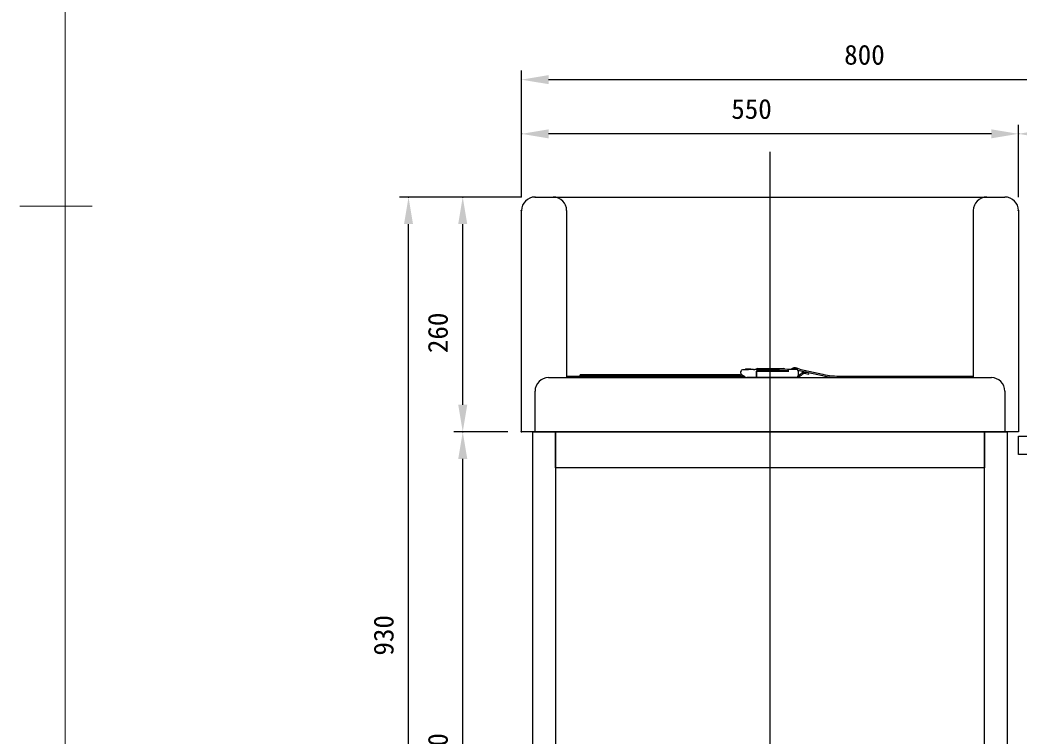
# Model space of a CAD drawing. Units: millimetres, scale not verified. Extents: x -203 to 203, y -143 to 143.
# Drawn here: x -203 to -92.4, y -58.7 to 20.6 of the extents above; entities that cross this region are included whole.
import ezdxf
from ezdxf.enums import TextEntityAlignment as Align

# ---------------------------------------------------------------- set-up
doc = ezdxf.new("R2010")
doc.units = ezdxf.units.MM
doc.header["$LTSCALE"] = 0.25
doc.header["$PDMODE"] = 32
doc.header["$PDSIZE"] = 0.05
for name, color, linetype, lineweight in [('0-1_WAKU_INVISIBLE', 7, 'Continuous', 18), ('0-2_DIMENSION_LINES$02_DIMENSI', 7, 'Continuous', 25), ('0-4_DIMENSION_LINES$03_LINES', 7, 'Continuous', 25), ('0-5_DIMENSION_LINES$01_CENTER_', 7, 'Continuous', 25), ('0-8_図面_FORMAT$01_WAKU$OUT_LINE', 6, 'Continuous', 18)]:
    doc.layers.add(name, color=color, linetype=linetype, lineweight=lineweight)
doc.layers.add('0-3_DEFPOINTS', color=7, linetype='Continuous')
doc.styles.add('ＭＳ ゴシック', font='')
doc.styles.get('ＭＳ ゴシック').set_extended_font_data('MS Gothic')

# ---------------------------------------------------------------- blocks, each defined once
blk = doc.blocks.new('D6')
at = {"layer": '0-2_DIMENSION_LINES$02_DIMENSI'}
for p, q in [((62.5, 149.5), (62.5, 163.5)), ((142.5, 124.5), (142.5, 163.5)), ((65.4998, 162.5), (139.5002, 162.5))]:
    blk.add_line(p, q, dxfattribs=at)
for points in [[(65.4998, 163), (65.4998, 162), (62.5, 162.5)], [(139.5002, 162), (139.5002, 163), (142.5, 162.5)]]:
    blk.add_solid(points, dxfattribs=at)
at = {"layer": '0-3_DEFPOINTS'}
for p in [(142.5, 162.5), (62.5, 148), (142.5, 123)]:
    blk.add_point(p, dxfattribs=at)
at = {"layer": '0-2_DIMENSION_LINES$02_DIMENSI', "style": 'ＭＳ ゴシック'}
blk.add_text('800', height=2.199, dxfattribs=at).set_placement((98.2143, 163.5), align=Align.BOTTOM_LEFT)
blk = doc.blocks.new('D7')
at = {"layer": '0-2_DIMENSION_LINES$02_DIMENSI'}
for p, q in [((62.5, 149.5), (62.5, 157.5)), ((117.5, 149.5), (117.5, 157.5)), ((114.5002, 156.5), (65.4998, 156.5))]:
    blk.add_line(p, q, dxfattribs=at)
for points in [[(65.4998, 157), (65.4998, 156), (62.5, 156.5)], [(114.5002, 156), (114.5002, 157), (117.5, 156.5)]]:
    blk.add_solid(points, dxfattribs=at)
at = {"layer": '0-3_DEFPOINTS'}
for p in [(62.5, 156.5), (62.5, 148), (117.5, 148)]:
    blk.add_point(p, dxfattribs=at)
at = {"layer": '0-2_DIMENSION_LINES$02_DIMENSI', "style": 'ＭＳ ゴシック'}
blk.add_text('550', height=2.199, dxfattribs=at).set_placement((85.7143, 157.5), align=Align.BOTTOM_LEFT)
blk = doc.blocks.new('D8')
at = {"layer": '0-2_DIMENSION_LINES$02_DIMENSI'}
for p, q in [((117.5, 149.5), (117.5, 157.5)), ((142.5, 124.5), (142.5, 157.5)), ((139.5002, 156.5), (120.4998, 156.5))]:
    blk.add_line(p, q, dxfattribs=at)
for points in [[(120.4998, 157), (120.4998, 156), (117.5, 156.5)], [(139.5002, 156), (139.5002, 157), (142.5, 156.5)]]:
    blk.add_solid(points, dxfattribs=at)
at = {"layer": '0-3_DEFPOINTS'}
for p in [(117.5, 156.5), (117.5, 148), (142.5, 123)]:
    blk.add_point(p, dxfattribs=at)
at = {"layer": '0-2_DIMENSION_LINES$02_DIMENSI', "style": 'ＭＳ ゴシック'}
blk.add_text('250', height=2.199, dxfattribs=at).set_placement((125.7143, 157.5), align=Align.BOTTOM_LEFT)
blk = doc.blocks.new('D16')
at = {"layer": '0-2_DIMENSION_LINES$02_DIMENSI'}
for p, q in [((62.5, 149.5), (49, 149.5)), ((50, 59.4998), (50, 146.5002)), ((51.5, 56.5), (51, 56.5))]:
    blk.add_line(p, q, dxfattribs=at)
for points in [[(50.5, 146.5002), (49.5, 146.5002), (50, 149.5)], [(49.5, 59.4998), (50.5, 59.4998), (50, 56.5)]]:
    blk.add_solid(points, dxfattribs=at)
at = {"layer": '0-3_DEFPOINTS'}
for p in [(50, 149.5), (64, 149.5), (50, 56.5)]:
    blk.add_point(p, dxfattribs=at)
at = {"layer": '0-2_DIMENSION_LINES$02_DIMENSI', "style": 'ＭＳ ゴシック'}
blk.add_text('930', height=2.199, rotation=90, dxfattribs=at).set_placement((49, 98.7143), align=Align.BOTTOM_LEFT)
blk = doc.blocks.new('D17')
at = {"layer": '0-2_DIMENSION_LINES$02_DIMENSI'}
for p, q in [((61, 123.5), (55, 123.5)), ((56, 59.4998), (56, 120.5002)), ((57.5, 56.5), (57, 56.5))]:
    blk.add_line(p, q, dxfattribs=at)
for points in [[(56.5, 120.5002), (55.5, 120.5002), (56, 123.5)], [(55.5, 59.4998), (56.5, 59.4998), (56, 56.5)]]:
    blk.add_solid(points, dxfattribs=at)
at = {"layer": '0-3_DEFPOINTS'}
for p in [(56, 123.5), (62.5, 123.5), (56, 56.5)]:
    blk.add_point(p, dxfattribs=at)
at = {"layer": '0-2_DIMENSION_LINES$02_DIMENSI', "style": 'ＭＳ ゴシック'}
blk.add_text('670', height=2.199, rotation=90, dxfattribs=at).set_placement((55, 85.6429), align=Align.BOTTOM_LEFT)
blk = doc.blocks.new('D18')
at = {"layer": '0-2_DIMENSION_LINES$02_DIMENSI'}
for p, q in [((62.5, 149.5), (55, 149.5)), ((56, 126.4998), (56, 146.5002)), ((61, 123.5), (55, 123.5))]:
    blk.add_line(p, q, dxfattribs=at)
for points in [[(56.5, 146.5002), (55.5, 146.5002), (56, 149.5)], [(55.5, 126.4998), (56.5, 126.4998), (56, 123.5)]]:
    blk.add_solid(points, dxfattribs=at)
at = {"layer": '0-3_DEFPOINTS'}
for p in [(56, 149.5), (64, 149.5), (62.5, 123.5)]:
    blk.add_point(p, dxfattribs=at)
at = {"layer": '0-2_DIMENSION_LINES$02_DIMENSI', "style": 'ＭＳ ゴシック'}
blk.add_text('260', height=2.199, rotation=90, dxfattribs=at).set_placement((55, 132.2143), align=Align.BOTTOM_LEFT)

msp = doc.modelspace()

# ---------------------------------------------------------------- linework, layer by layer
at = {"layer": '0-1_WAKU_INVISIBLE'}
msp.add_lwpolyline([(-198, -138), (198, -138), (198, 138), (-198, 138)], close=True, dxfattribs=at)
at = {"layer": '0-4_DIMENSION_LINES$03_LINES'}
for p, q in [((-146, 1), (-94, 1)), ((-142.5, -0.5), (-142.5, -19)), ((-97.5, -0.5), (-97.5, -19)), ((-123.294, -18.6899), (-140.9985, -18.6899)), ((-140.9985, -18.8399), (-140.9985, -18.6899)), ((-122.7859, -18.9246), (-123.133, -18.6747)), ((-122.2216, -18.063), (-122.5874, -18.063)), ((-122.5577, -18.081), (-122.5577, -18.081)), ((-122.3577, -18.081), (-122.3577, -18.081)), ((-121.8115, -18.1088), (-121.6892, -18.1068)), ((-121.5077, -18.1039), (-121.5077, -18.081)), ((-118.0277, -18.261), (-121.5022, -18.261)), ((-117.9277, -18.081), (-117.0777, -18.081)), ((-117.0212, -17.942), (-116.9562, -17.9685)), ((-116.8777, -18.281), (-116.8777, -18.781)), ((-116.2502, -18.3348), (-114.1952, -18.7766)), ((-116.2186, -18.1882), (-114.1637, -18.6299)), ((-115.9878, -18.4015), (-115.674, -18.4689)), ((-144.5, -19), (-95.5, -19)), ((-142.5, -18.8499), (-122.8896, -18.8499)), ((-123.294, -18.8399), (-140.9985, -18.8399)), ((-112.0936, -18.8499), (-97.5, -18.8499))]:
    msp.add_line(p, q, dxfattribs=at)
for points in [[(-92.5, -0.5), (-92.5, -25), (-147.5, -25), (-147.5, -0.5)], [(-121.4777, -18.261), (-121.4777, -18.881), (-121.4777, -18.981)], [(-117.0777, -18.981), (-121.4777, -18.981), (-121.4777, -18.881), (-121.4777, -18.281), (-117.9277, -18.281)], [(-121.4077, -17.981), (-121.3077, -17.981), (-118.5577, -17.981), (-118.4577, -17.981)], [(-117.9777, -18.281), (-117.9777, -18.181), (-117.9777, -18.131)], [(-117.9777, -18.1315), (-117.9777, -18.1815), (-117.9777, -18.211)], [(-116.5679, -18.7714), (-116.5833, -18.7828), (-116.5989, -18.794), (-116.6176, -18.8067), (-116.6367, -18.8189), (-116.6465, -18.8247), (-116.6563, -18.8303), (-116.6662, -18.8357), (-116.6763, -18.8408), (-116.6864, -18.8456), (-116.6966, -18.8502), (-116.707, -18.8544), (-116.7174, -18.8582), (-116.7226, -18.86), (-116.7279, -18.8616), (-116.7332, -18.8632), (-116.7385, -18.8647), (-116.7438, -18.8661), (-116.7492, -18.8673), (-116.7546, -18.8684), (-116.76, -18.8695), (-116.7675, -18.8707), (-116.7751, -18.8717), (-116.7827, -18.8725), (-116.7903, -18.8731), (-116.798, -18.8736), (-116.8056, -18.8739), (-116.8211, -18.874), (-116.8366, -18.8737), (-116.8835, -18.8712)], [(-116.5679, -18.7714), (-116.5833, -18.7828), (-116.5989, -18.794), (-116.6176, -18.8067), (-116.6367, -18.8189), (-116.6465, -18.8247), (-116.6563, -18.8303), (-116.6662, -18.8357), (-116.6763, -18.8408), (-116.6864, -18.8456), (-116.6966, -18.8502), (-116.707, -18.8544), (-116.7174, -18.8582), (-116.7226, -18.86), (-116.7279, -18.8616), (-116.7332, -18.8632), (-116.7385, -18.8647), (-116.7438, -18.8661), (-116.7492, -18.8673), (-116.7546, -18.8684), (-116.76, -18.8695), (-116.7675, -18.8707), (-116.7751, -18.8717), (-116.7827, -18.8725), (-116.7903, -18.8731), (-116.798, -18.8736), (-116.8056, -18.8739), (-116.8211, -18.874), (-116.8366, -18.8737), (-116.8835, -18.8712)], [(-116.7031, -18.6823), (-116.7155, -18.6901), (-116.7274, -18.6971), (-116.7394, -18.7038), (-116.7455, -18.7069), (-116.7516, -18.7099), (-116.7578, -18.7128), (-116.7641, -18.7154), (-116.7704, -18.7179), (-116.7767, -18.7202), (-116.7799, -18.7212), (-116.7831, -18.7222), (-116.7863, -18.7231), (-116.7895, -18.724), (-116.7928, -18.7248), (-116.796, -18.7255), (-116.7993, -18.7262), (-116.8025, -18.7268), (-116.8058, -18.7273), (-116.8091, -18.7277), (-116.8124, -18.7281), (-116.8157, -18.7283), (-116.8203, -18.7286), (-116.8249, -18.7287), (-116.8295, -18.7287), (-116.8341, -18.7285), (-116.8526, -18.7275)], [(-116.7031, -18.6823), (-116.7155, -18.6901), (-116.7274, -18.6971), (-116.7394, -18.7038), (-116.7455, -18.7069), (-116.7516, -18.7099), (-116.7578, -18.7128), (-116.7641, -18.7154), (-116.7704, -18.7179), (-116.7767, -18.7202), (-116.7799, -18.7212), (-116.7831, -18.7222), (-116.7863, -18.7231), (-116.7895, -18.724), (-116.7928, -18.7248), (-116.796, -18.7255), (-116.7993, -18.7262), (-116.8025, -18.7268), (-116.8058, -18.7273), (-116.8091, -18.7277), (-116.8124, -18.7281), (-116.8157, -18.7283), (-116.8203, -18.7286), (-116.8249, -18.7287), (-116.8295, -18.7287), (-116.8341, -18.7285), (-116.8526, -18.7275)], [(-115.9878, -18.4015), (-116.0465, -18.3937), (-116.0758, -18.3904), (-116.1051, -18.3879), (-116.1197, -18.387), (-116.1342, -18.3864), (-116.1488, -18.3861), (-116.1633, -18.3861), (-116.1778, -18.3865), (-116.1923, -18.3874), (-116.2068, -18.3886), (-116.2212, -18.3904), (-116.2326, -18.3921), (-116.2439, -18.3941), (-116.2552, -18.3965), (-116.2665, -18.3991), (-116.2777, -18.402), (-116.2888, -18.4051), (-116.2999, -18.4086), (-116.311, -18.4123), (-116.3219, -18.4163), (-116.3328, -18.4205), (-116.3436, -18.4249), (-116.3542, -18.4296), (-116.3648, -18.4345), (-116.3753, -18.4396), (-116.3856, -18.445), (-116.3959, -18.4505), (-116.4051, -18.4557), (-116.4142, -18.4611), (-116.4321, -18.4723), (-116.4496, -18.484), (-116.4669, -18.4961), (-116.4838, -18.5087), (-116.5004, -18.5215), (-116.6439, -18.64), (-116.667, -18.6575), (-116.6788, -18.6659), (-116.6908, -18.6742), (-116.7031, -18.6823)], [(-115.9878, -18.4015), (-116.0465, -18.3937), (-116.0758, -18.3904), (-116.1051, -18.3879), (-116.1197, -18.387), (-116.1342, -18.3864), (-116.1488, -18.3861), (-116.1633, -18.3861), (-116.1778, -18.3865), (-116.1923, -18.3874), (-116.2068, -18.3886), (-116.2212, -18.3904), (-116.2326, -18.3921), (-116.2439, -18.3941), (-116.2552, -18.3965), (-116.2665, -18.3991), (-116.2777, -18.402), (-116.2888, -18.4051), (-116.2999, -18.4086), (-116.311, -18.4123), (-116.3219, -18.4163), (-116.3328, -18.4205), (-116.3436, -18.4249), (-116.3542, -18.4296), (-116.3648, -18.4345), (-116.3753, -18.4396), (-116.3856, -18.445), (-116.3959, -18.4505), (-116.4051, -18.4557), (-116.4142, -18.4611), (-116.4321, -18.4723), (-116.4496, -18.484), (-116.4669, -18.4961), (-116.4838, -18.5087), (-116.5004, -18.5215), (-116.6439, -18.64), (-116.667, -18.6575), (-116.6788, -18.6659), (-116.6908, -18.6742), (-116.7031, -18.6823)], [(-116.0193, -18.5481), (-116.0779, -18.5396), (-116.0974, -18.5374), (-116.1169, -18.5358), (-116.1266, -18.5353), (-116.1364, -18.5349), (-116.1461, -18.5348), (-116.1559, -18.5349), (-116.1656, -18.5353), (-116.1753, -18.5359), (-116.1824, -18.5366), (-116.1895, -18.5373), (-116.1966, -18.5383), (-116.2037, -18.5394), (-116.2107, -18.5406), (-116.2178, -18.542), (-116.2248, -18.5435), (-116.2317, -18.5452), (-116.2387, -18.547), (-116.2456, -18.549), (-116.2525, -18.5511), (-116.2593, -18.5533), (-116.2661, -18.5556), (-116.2728, -18.5581), (-116.2795, -18.5608), (-116.2861, -18.5635), (-116.2925, -18.5663), (-116.2988, -18.5692), (-116.3113, -18.5754), (-116.3236, -18.582), (-116.3356, -18.5889), (-116.3475, -18.5962), (-116.3592, -18.6038), (-116.3707, -18.6117), (-116.382, -18.6198), (-116.3947, -18.6293), (-116.4072, -18.6389), (-116.4317, -18.6588), (-116.538, -18.7481), (-116.5679, -18.7714)], [(-116.0193, -18.5481), (-116.0779, -18.5396), (-116.0974, -18.5374), (-116.1169, -18.5358), (-116.1266, -18.5353), (-116.1364, -18.5349), (-116.1461, -18.5348), (-116.1559, -18.5349), (-116.1656, -18.5353), (-116.1753, -18.5359), (-116.1824, -18.5366), (-116.1895, -18.5373), (-116.1966, -18.5383), (-116.2037, -18.5394), (-116.2107, -18.5406), (-116.2178, -18.542), (-116.2248, -18.5435), (-116.2317, -18.5452), (-116.2387, -18.547), (-116.2456, -18.549), (-116.2525, -18.5511), (-116.2593, -18.5533), (-116.2661, -18.5556), (-116.2728, -18.5581), (-116.2795, -18.5608), (-116.2861, -18.5635), (-116.2925, -18.5663), (-116.2988, -18.5692), (-116.3113, -18.5754), (-116.3236, -18.582), (-116.3356, -18.5889), (-116.3475, -18.5962), (-116.3592, -18.6038), (-116.3707, -18.6117), (-116.382, -18.6198), (-116.3947, -18.6293), (-116.4072, -18.6389), (-116.4317, -18.6588), (-116.538, -18.7481), (-116.5679, -18.7714)], [(-116.0193, -18.5481), (-115.7055, -18.6156), (-115.674, -18.4689)], [(-94, -20.5), (-94, -25), (-146, -25), (-146, -20.5)]]:
    msp.add_lwpolyline(points, dxfattribs=at)
for points in [[(-146.25, -25), (-143.75, -25), (-143.75, -86), (-146.25, -86)], [(-143.75, -25), (-96.25, -25), (-96.25, -29), (-143.75, -29)], [(-96.25, -25), (-93.75, -25), (-93.75, -86), (-96.25, -86)], [(-92.5, -25.5), (-67.5, -25.5), (-67.5, -27.5), (-92.5, -27.5)]]:
    msp.add_lwpolyline(points, close=True, dxfattribs=at)
for centre, radius, start, end in [((-146, -0.5), 1.5, 90, 180), ((-144, -0.5), 1.5, 0, 90), ((-96, -0.5), 1.5, 90, 180), ((-94, -0.5), 1.5, 0, 90), ((-123.294, -18.3362), 0.3537, 270, 293.72245), ((-123.294, -18.3362), 0.5037, 270, 303.23536), ((-122.9577, -18.4313), 0.3, 91.28546, 234.24399), ((-118.4777, -218.081), 200, 90.95512, 91.28546), ((-122.5874, -18.3833), 0.3203, 90, 126.9223), ((-122.2216, -18.3769), 0.3139, 57.25123, 90), ((-118.4748, -218.5073), 200.4263, 89.87216, 90.91894), ((-121.4077, -18.081), 0.1, 90, 180), ((-118.4577, -18.081), 0.1, 0, 90), ((-118.0277, -18.211), 0.05, 270, 0), ((-118.0277, -18.1315), 0.05, 0, 89.87105), ((-117.9277, -18.131), 0.05, 90, 180), ((-117.2284, -18.4515), 0.55, 67.86819, 137.64773), ((-117.2284, -18.4515), 0.4, 67.86819, 112.13181), ((-117.0777, -18.281), 0.2, 0, 90), ((-117.0777, -18.781), 0.2, 270, 0), ((-115.1783, -13.3487), 4.95, 248.95133, 257.86827), ((-115.1783, -13.3487), 5.1, 249.76944, 257.86827), ((-112.0936, -8.9999), 10, 257.86827, 270), ((-112.0936, -8.9999), 9.85, 257.86827, 270), ((-144.5, -20.5), 1.5, 90, 180), ((-122.8888, -18.4097), 0.5903, 270, 288.26958), ((-122.5522, -18.6), 0.4, 234.24399, 271.17014), ((-118.4777, -218.081), 199.1226, 90.86326, 91.17014), ((-95.5, -20.5), 1.5, 0, 90)]:
    msp.add_arc(centre, radius, start, end, dxfattribs=at)
at = {"layer": '0-5_DIMENSION_LINES$01_CENTER_'}
msp.add_line((-120, 6), (-120, -97), dxfattribs=at)
at = {"layer": '0-8_図面_FORMAT$01_WAKU$OUT_LINE'}
msp.add_line((-195, 0), (-203, 0), dxfattribs=at)
msp.add_lwpolyline([(-198, -138), (198, -138), (198, 138), (-198, 138)], close=True, dxfattribs=at)

# ---------------------------------------------------------------- block references
at = {"layer": '0-2_DIMENSION_LINES$02_DIMENSI'}
for name in ['D6', 'D7', 'D8', 'D16', 'D18', 'D17']:
    msp.add_blockref(name, (-210, -148.5), dxfattribs=at)

doc.saveas('drawing.dxf')
